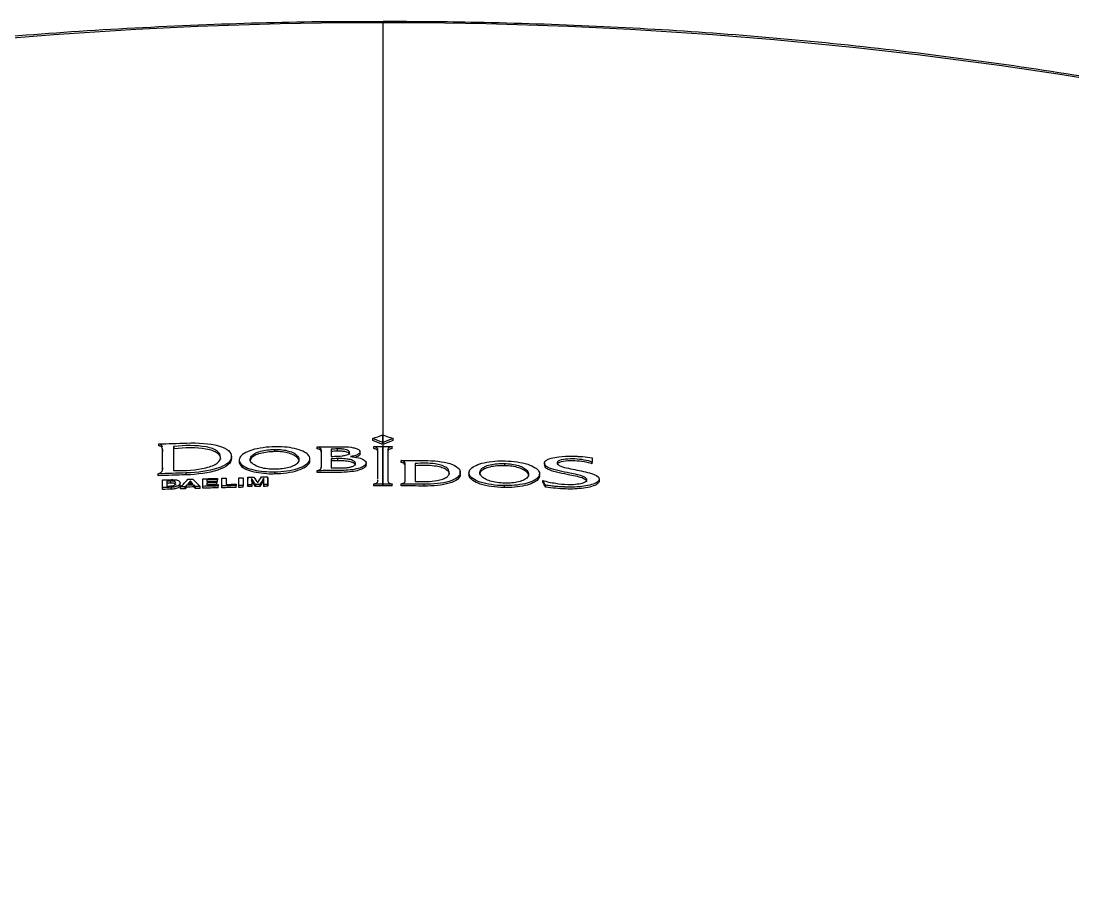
# Model space of a CAD drawing. Header units: millimetres. Extents: x 28 to 2363, y 8 to 1657.
# Drawn here: x 1182.5 to 1287.6, y 619.7 to 707.6 of the extents above; entities that cross this region are included whole.
import ezdxf

# ---------------------------------------------------------------- set-up
doc = ezdxf.new("R2010")
doc.units = ezdxf.units.MM
doc.layers.add('1LINE', color=7, linetype='CONTINUOUS')

msp = doc.modelspace()

# ---------------------------------------------------------------- linework, layer by layer
at = {"layer": '1LINE'}
for p, q in [((1218.64, 666.25), (1218.64, 666.07)), ((1196.26, 665.15), (1196.26, 665.34)), ((1197.79, 664.88), (1197.79, 665.07)), ((1212.07, 664.86), (1212.07, 665.04)), ((1212.07, 664.85), (1212.07, 665.03)), ((1217.63, 665.68), (1217.63, 665.87)), ((1217.73, 664.89), (1217.73, 665.08)), ((1217.73, 664.88), (1217.73, 665.06)), ((1218.64, 665.29), (1218.64, 665.48)), ((1218.64, 665.48), (1218.64, 665.29)), ((1218.64, 665.08), (1218.64, 664.89)), ((1219.56, 664.88), (1219.56, 665.06)), ((1219.66, 665.68), (1219.66, 665.87)), ((1196.65, 664.77), (1196.65, 664.58)), ((1207.84, 664.6), (1207.84, 664.79)), ((1212.5, 664.35), (1212.5, 664.54)), ((1214.12, 664.65), (1214.12, 664.84)), ((1218.15, 664.37), (1218.15, 664.56)), ((1204.3, 663.73), (1204.3, 663.54)), ((1211.36, 663.67), (1211.36, 663.86)), ((1212.5, 662.99), (1212.5, 663.18)), ((1214.15, 663.69), (1214.15, 663.87)), ((1220.46, 663.5), (1220.46, 663.69)), ((1220.46, 663.49), (1220.46, 663.68)), ((1230.78, 663.38), (1230.78, 663.2)), ((1239.56, 663.34), (1239.56, 663.52)), ((1196.19, 662.16), (1196.19, 662.35)), ((1198.99, 662.25), (1198.99, 662.44)), ((1200.66, 661.67), (1200.66, 661.86)), ((1202.55, 661.72), (1202.55, 661.91)), ((1204.26, 661.76), (1204.26, 661.94)), ((1205.15, 662.02), (1205.15, 661.83)), ((1206.74, 661.92), (1206.74, 661.74)), ((1207.13, 662.05), (1207.14, 661.87)), ((1207.81, 662.55), (1207.81, 662.37)), ((1212.07, 662.49), (1212.07, 662.68)), ((1212.07, 662.48), (1212.07, 662.66)), ((1227.23, 662.45), (1227.23, 662.27)), ((1234.29, 662.16), (1234.29, 662.35)), ((1196.65, 661.55), (1196.65, 661.74)), ((1196.65, 660.79), (1196.65, 660.98)), ((1197.46, 661.45), (1197.46, 661.64)), ((1197.54, 660.82), (1197.54, 661.01)), ((1198.45, 660.85), (1198.45, 661.04)), ((1198.9, 660.86), (1198.9, 661.05)), ((1199.03, 661.02), (1199.03, 661.21)), ((1199.42, 661.46), (1199.42, 661.65)), ((1199.79, 661.04), (1199.79, 661.23)), ((1199.92, 660.89), (1199.92, 661.08)), ((1200.39, 660.9), (1200.39, 661.09)), ((1200.66, 660.91), (1200.66, 661.1)), ((1202.05, 661.28), (1202.05, 661.47)), ((1202.14, 661.57), (1202.14, 661.76)), ((1202.19, 660.95), (1202.19, 661.14)), ((1202.55, 660.96), (1202.55, 661.15)), ((1204, 660.99), (1204, 661.18)), ((1204.26, 661), (1204.26, 661.19)), ((1204.68, 661.01), (1204.68, 661.19)), ((1205.16, 661.26), (1205.16, 661.07)), ((1205.55, 661.27), (1205.55, 661.08)), ((1205.93, 661.27), (1205.94, 661.09)), ((1206.35, 661.28), (1206.35, 661.09)), ((1206.75, 661.29), (1206.75, 661.1)), ((1207.13, 661.29), (1207.14, 661.11)), ((1217.73, 661.15), (1217.73, 661.34)), ((1217.73, 661.14), (1217.73, 661.33)), ((1218.64, 661.33), (1218.64, 661.14)), ((1218.64, 661.14), (1218.64, 661.33)), ((1219.56, 661.14), (1219.56, 661.33)), ((1220.46, 661.15), (1220.46, 661.34)), ((1220.46, 661.14), (1220.46, 661.33)), ((1222.77, 661.13), (1222.77, 661.32)), ((1230.75, 661.17), (1230.75, 660.98)), ((1234.62, 661.51), (1234.62, 661.69)), ((1234.91, 661.02), (1234.91, 661.21))]:
    msp.add_line(p, q, dxfattribs=at)
for points, knots in [([(1218.67, 707.5), (1216.79, 707.52), (1210.91, 707.52), (1200.79, 707.23), (1188.51, 706.62), (1176.39, 705.63), (1164.53, 704.33), (1152.72, 702.71), (1140.79, 700.75), (1128.89, 698.45), (1117.03, 695.82), (1105.24, 692.85), (1095.89, 690.27), (1090.49, 688.61), (1088.98, 688.13)], [0, 0, 0, 0, 0.042692, 0.134019, 0.230806, 0.322887, 0.411154, 0.502679, 0.594541, 0.686652, 0.778916, 0.871257, 0.963827, 1, 1, 1, 1]), ([(1218.67, 707.41), (1196.7, 707.4), (1174.78, 705.8), (1131.38, 699.29), (1110.03, 694.43), (1089.01, 688.03)], [0, 0, 0, 0, 0.5, 0.5, 1, 1, 1, 1]), ([(1218.67, 707.41), (1218.67, 707.49), (1218.67, 707.55), (1218.67, 707.58), (1218.67, 707.58), (1218.67, 707.58)], [0, 0, 0, 0, 0.742311, 0.742311, 1, 1, 1, 1]), ([(1218.67, 707.58), (1218.67, 707.58), (1218.67, 707.58), (1218.67, 707.55), (1218.67, 707.49), (1218.67, 707.41)], [0, 0, 0, 0, 0.257486, 0.257486, 1, 1, 1, 1]), ([(1218.67, 707.41), (1218.67, 707.48), (1218.67, 707.54), (1218.67, 707.58), (1218.67, 707.58), (1218.67, 707.58)], [0, 0, 0, 0, 0.688941, 0.688941, 1, 1, 1, 1]), ([(1348.36, 688.15), (1348.01, 688.26), (1343.71, 689.63), (1335.41, 691.95), (1323.5, 695.06), (1311.58, 697.78), (1299.64, 700.18), (1287.67, 702.24), (1275.65, 703.97), (1263.64, 705.37), (1251.74, 706.41), (1239.87, 707.1), (1228.89, 707.46), (1221.78, 707.53), (1218.67, 707.52)], [0, 0, 0, 0, 0.008432, 0.102778, 0.196377, 0.289068, 0.381405, 0.473821, 0.566046, 0.657979, 0.749527, 0.838072, 0.929007, 1, 1, 1, 1]), ([(1348.32, 688.02), (1327.3, 694.43), (1305.95, 699.29), (1262.55, 705.8), (1240.64, 707.4), (1218.67, 707.41)], [0, 0, 0, 0, 0.5, 0.5, 1, 1, 1, 1]), ([(1218.67, 666.07), (1218.67, 667.93), (1218.67, 669.82), (1218.67, 679.6), (1218.67, 688), (1218.67, 696.94)], [0, 0, 0, 0, 0.197176, 0.197176, 1, 1, 1, 1]), ([(1089.01, 688.02), (1088.02, 686.76), (1085.79, 683.9), (1081.05, 677.89), (1072.46, 666.98), (1061.23, 652.2), (1049.73, 636.14), (1040.45, 622.04), (1033.55, 610.18), (1028.51, 600.64), (1027.24, 595.01), (1029.18, 592.09), (1031.54, 590.47), (1035.03, 589.4), (1039.69, 588.87), (1045.28, 588.13), (1054.24, 587.07), (1068.04, 585.82), (1085.71, 585.22), (1099.86, 585.23), (1108.58, 585.38), (1117.62, 585.52), (1129.72, 585.6), (1145.69, 585.61), (1159.98, 585.57), (1171.88, 585.52), (1182.03, 585.47), (1193.39, 585.42), (1205.96, 585.38), (1214.43, 585.37), (1218.67, 585.37)], [0, 0, 0, 0, 0.012507, 0.028169, 0.059983, 0.123214, 0.185248, 0.247141, 0.309619, 0.372607, 0.435239, 0.466362, 0.497482, 0.528744, 0.560227, 0.591849, 0.622902, 0.686811, 0.748464, 0.7798, 0.795457, 0.811186, 0.842678, 0.873857, 0.905195, 0.921072, 0.936872, 0.957903, 0.978899, 1, 1, 1, 1]), ([(1348.32, 688.02), (1350.77, 684.87), (1353.22, 681.77), (1358.2, 675.46), (1360.65, 672.34), (1367.8, 663.14), (1372.3, 657.21), (1380.5, 646.06), (1384.25, 640.8), (1391.07, 630.9), (1394.1, 626.26), (1399.41, 617.72), (1401.69, 613.79), (1405.62, 606.7), (1407.28, 603.53), (1409.4, 598.15), (1409.84, 595.95), (1409.06, 593.42), (1408.55, 592.71), (1407.26, 591.46), (1406.46, 590.94), (1404.48, 590.06), (1403.31, 589.72), (1400.56, 589.19), (1398.99, 589.03), (1393.85, 588.37), (1389.77, 587.83), (1380.2, 586.8), (1374.71, 586.31), (1365.25, 585.76), (1361.88, 585.6), (1354.81, 585.37), (1351.09, 585.3), (1343.31, 585.23), (1339.23, 585.24), (1330.71, 585.33), (1326.3, 585.42), (1317.04, 585.53), (1312.15, 585.57), (1302.02, 585.61), (1296.75, 585.61), (1285.8, 585.59), (1280.12, 585.58), (1268.36, 585.53), (1262.28, 585.5), (1250.07, 585.45), (1243.89, 585.42), (1231.39, 585.39), (1225.11, 585.37), (1218.67, 585.37)], [0, 0, 0, 0, 0.03125, 0.03125, 0.0625, 0.0625, 0.125, 0.125, 0.1875, 0.1875, 0.25, 0.25, 0.3125, 0.3125, 0.375, 0.375, 0.4375, 0.4375, 0.46875, 0.46875, 0.5, 0.5, 0.53125, 0.53125, 0.5625, 0.5625, 0.625, 0.625, 0.6875, 0.6875, 0.71875, 0.71875, 0.75, 0.75, 0.78125, 0.78125, 0.8125, 0.8125, 0.84375, 0.84375, 0.875, 0.875, 0.90625, 0.90625, 0.9375, 0.9375, 0.96875, 0.96875, 1, 1, 1, 1]), ([(1218.64, 666.25), (1218.64, 666.14), (1218.64, 666.03), (1218.64, 665.77), (1218.64, 665.63), (1218.64, 665.48)], [0, 0, 0, 0, 0.433746, 0.433746, 1, 1, 1, 1]), ([(1196.64, 665), (1196.63, 665.08), (1196.6, 665.15), (1196.49, 665.25), (1196.44, 665.28), (1196.35, 665.32), (1196.31, 665.33), (1196.26, 665.34)], [0, 0, 0, 0, 0.591036, 0.591036, 0.836372, 0.836372, 1, 1, 1, 1]), ([(1196.64, 664.81), (1196.63, 664.89), (1196.6, 664.97), (1196.49, 665.06), (1196.44, 665.09), (1196.35, 665.13), (1196.31, 665.14), (1196.26, 665.15)], [0, 0, 0, 0, 0.591035, 0.591035, 0.836372, 0.836372, 1, 1, 1, 1]), ([(1197.79, 662.69), (1198.87, 662.65), (1200.03, 662.73), (1201.45, 663.07), (1201.86, 663.24), (1202.36, 663.61), (1202.45, 663.82), (1202.42, 664.24), (1202.33, 664.44), (1201.86, 664.81), (1201.47, 664.95), (1200.02, 665.22), (1198.86, 665.2), (1197.79, 665.07)], [0, 0, 0, 0, 0.25, 0.25, 0.375, 0.375, 0.5, 0.5, 0.625, 0.625, 0.75, 0.75, 1, 1, 1, 1]), ([(1197.79, 664.88), (1198.86, 665.01), (1200.02, 665.04), (1201.46, 664.77), (1201.85, 664.62), (1202.33, 664.26), (1202.42, 664.05), (1202.44, 663.83), (1202.44, 663.82), (1202.44, 663.81)], [0, 0, 0, 0, 0.492074, 0.492074, 0.738111, 0.738111, 0.984148, 0.984148, 1, 1, 1, 1]), ([(1199.05, 665.43), (1200.18, 665.46), (1201.33, 665.4), (1203.11, 664.9), (1203.54, 664.48), (1203.51, 663.63), (1203.03, 663.2), (1201.27, 662.62), (1200.13, 662.47), (1198.99, 662.44)], [0, 0, 0, 0, 0.25, 0.25, 0.5, 0.5, 0.75, 0.75, 1, 1, 1, 1]), ([(1207.91, 665.05), (1207.49, 665.05), (1207.07, 665.02), (1206.28, 664.91), (1205.9, 664.83), (1205.26, 664.63), (1204.99, 664.51), (1204.58, 664.25), (1204.43, 664.11), (1204.29, 663.83), (1204.28, 663.69), (1204.38, 663.43), (1204.49, 663.3), (1204.82, 663.06), (1205.05, 662.95), (1205.58, 662.78), (1205.89, 662.71), (1206.56, 662.6), (1206.93, 662.57), (1207.47, 662.55), (1207.64, 662.55), (1207.81, 662.55)], [0, 0, 0, 0, 0.115378, 0.115378, 0.231104, 0.231104, 0.341418, 0.341418, 0.44667, 0.44667, 0.546926, 0.546926, 0.646641, 0.646641, 0.748851, 0.748851, 0.84894, 0.84894, 0.952649, 0.952649, 1, 1, 1, 1]), ([(1207.81, 662.55), (1208.23, 662.56), (1208.66, 662.59), (1209.46, 662.71), (1209.84, 662.79), (1210.47, 662.99), (1210.73, 663.12), (1211.11, 663.37), (1211.24, 663.51), (1211.37, 663.78), (1211.37, 663.93), (1211.25, 664.2), (1211.13, 664.33), (1210.77, 664.56), (1210.54, 664.67), (1210, 664.85), (1209.68, 664.92), (1209, 665.02), (1208.63, 665.05), (1208.14, 665.06), (1208.03, 665.06), (1207.91, 665.05)], [0, 0, 0, 0, 0.11815, 0.11815, 0.236578, 0.236578, 0.348788, 0.348788, 0.453288, 0.453288, 0.557651, 0.557651, 0.659437, 0.659437, 0.760644, 0.760644, 0.863014, 0.863014, 0.967801, 0.967801, 1, 1, 1, 1]), ([(1212.5, 664.54), (1212.5, 664.61), (1212.51, 664.68), (1212.48, 664.8), (1212.46, 664.84), (1212.4, 664.91), (1212.37, 664.94), (1212.29, 664.98), (1212.25, 665), (1212.16, 665.02), (1212.12, 665.03), (1212.07, 665.03)], [0, 0, 0, 0, 0.385661, 0.385661, 0.629022, 0.629022, 0.778278, 0.778278, 0.902066, 0.902066, 1, 1, 1, 1]), ([(1214.35, 665.06), (1214.74, 665.07), (1215.13, 665.05), (1215.63, 664.98), (1215.77, 664.95), (1216.02, 664.88), (1216.13, 664.83), (1216.27, 664.74), (1216.32, 664.68), (1216.37, 664.58), (1216.37, 664.53), (1216.34, 664.44), (1216.31, 664.39), (1216.19, 664.3), (1216.12, 664.26), (1215.9, 664.17), (1215.74, 664.13), (1215.52, 664.09), (1215.46, 664.08), (1215.4, 664.07)], [0, 0, 0, 0, 0.263246, 0.263246, 0.368098, 0.368098, 0.474479, 0.474479, 0.568753, 0.568753, 0.657335, 0.657335, 0.744717, 0.744717, 0.832187, 0.832187, 0.956756, 0.956756, 1, 1, 1, 1]), ([(1218.15, 664.56), (1218.15, 664.63), (1218.16, 664.71), (1218.14, 664.82), (1218.12, 664.87), (1218.06, 664.94), (1218.03, 664.97), (1217.95, 665.01), (1217.91, 665.03), (1217.82, 665.05), (1217.77, 665.06), (1217.73, 665.06)], [0, 0, 0, 0, 0.382611, 0.382611, 0.631247, 0.631247, 0.778446, 0.778446, 0.901443, 0.901443, 1, 1, 1, 1]), ([(1219.56, 665.06), (1219.5, 665.06), (1219.45, 665.05), (1219.35, 665.02), (1219.32, 665), (1219.24, 664.95), (1219.2, 664.92), (1219.15, 664.83), (1219.14, 664.78), (1219.13, 664.67), (1219.13, 664.62), (1219.13, 664.56)], [0, 0, 0, 0, 0.122389, 0.122389, 0.244539, 0.244539, 0.429473, 0.429473, 0.712111, 0.712111, 1, 1, 1, 1]), ([(1207.86, 662.81), (1207.61, 662.81), (1207.35, 662.82), (1206.87, 662.87), (1206.64, 662.92), (1206.24, 663.03), (1206.07, 663.1), (1205.76, 663.26), (1205.63, 663.35), (1205.44, 663.57), (1205.39, 663.69), (1205.4, 663.94), (1205.47, 664.07), (1205.69, 664.29), (1205.82, 664.38), (1206.16, 664.53), (1206.37, 664.6), (1206.81, 664.7), (1207.05, 664.74), (1207.47, 664.78), (1207.66, 664.79), (1207.84, 664.79)], [0, 0, 0, 0, 0.095315, 0.095315, 0.190864, 0.190864, 0.285274, 0.285274, 0.393687, 0.393687, 0.515199, 0.515199, 0.643675, 0.643675, 0.740954, 0.740954, 0.838742, 0.838742, 0.931366, 0.931366, 1, 1, 1, 1]), ([(1205.4, 663.61), (1205.4, 663.61), (1205.4, 663.62), (1205.4, 663.75), (1205.47, 663.89), (1205.69, 664.1), (1205.82, 664.19), (1206.16, 664.35), (1206.37, 664.41), (1206.81, 664.51), (1207.05, 664.55), (1207.47, 664.59), (1207.66, 664.6), (1207.84, 664.6)], [0, 0, 0, 0, 0.010187, 0.010187, 0.272494, 0.272494, 0.471108, 0.471108, 0.670762, 0.670762, 0.859871, 0.859871, 1, 1, 1, 1]), ([(1207.84, 664.79), (1208.1, 664.79), (1208.35, 664.78), (1208.83, 664.73), (1209.06, 664.68), (1209.44, 664.57), (1209.61, 664.51), (1209.9, 664.35), (1210.02, 664.25), (1210.2, 664.04), (1210.26, 663.92), (1210.26, 663.66), (1210.21, 663.52), (1209.99, 663.3), (1209.86, 663.22), (1209.53, 663.06), (1209.33, 663), (1208.89, 662.9), (1208.66, 662.86), (1208.24, 662.82), (1208.05, 662.82), (1207.86, 662.81)], [0, 0, 0, 0, 0.095016, 0.095016, 0.190531, 0.190531, 0.281745, 0.281745, 0.385332, 0.385332, 0.506884, 0.506884, 0.644648, 0.644648, 0.741284, 0.741284, 0.838443, 0.838443, 0.930309, 0.930309, 1, 1, 1, 1]), ([(1207.84, 664.6), (1208.1, 664.61), (1208.35, 664.6), (1208.83, 664.54), (1209.06, 664.5), (1209.44, 664.38), (1209.61, 664.32), (1209.9, 664.16), (1210.02, 664.07), (1210.2, 663.85), (1210.26, 663.73), (1210.26, 663.61), (1210.26, 663.6), (1210.26, 663.6)], [0, 0, 0, 0, 0.185568, 0.185568, 0.372112, 0.372112, 0.550255, 0.550255, 0.752564, 0.752564, 0.989958, 0.989958, 1, 1, 1, 1]), ([(1212.5, 664.35), (1212.5, 664.42), (1212.51, 664.49), (1212.48, 664.61), (1212.46, 664.66), (1212.4, 664.73), (1212.37, 664.75), (1212.29, 664.79), (1212.25, 664.81), (1212.16, 664.83), (1212.12, 664.84), (1212.07, 664.85)], [0, 0, 0, 0, 0.385661, 0.385661, 0.629022, 0.629022, 0.778278, 0.778278, 0.902066, 0.902066, 1, 1, 1, 1]), ([(1215.4, 664.07), (1215.96, 664.03), (1216.51, 663.91), (1217.05, 663.54), (1217.02, 663.3), (1216.45, 662.93), (1215.94, 662.8), (1214.85, 662.68), (1214.27, 662.68), (1213.7, 662.68)], [0, 0, 0, 0, 0.25, 0.25, 0.5, 0.5, 0.75, 0.75, 1, 1, 1, 1]), ([(1213.8, 664.1), (1214.06, 664.1), (1214.32, 664.11), (1214.69, 664.16), (1214.8, 664.18), (1215, 664.23), (1215.1, 664.26), (1215.22, 664.32), (1215.26, 664.36), (1215.31, 664.42), (1215.32, 664.45), (1215.31, 664.53), (1215.3, 664.56), (1215.23, 664.64), (1215.18, 664.67), (1215.04, 664.73), (1214.97, 664.76), (1214.79, 664.8), (1214.69, 664.81), (1214.47, 664.84), (1214.34, 664.84), (1214.18, 664.84), (1214.15, 664.84), (1214.12, 664.84)], [0, 0, 0, 0, 0.210245, 0.210245, 0.306141, 0.306141, 0.403763, 0.403763, 0.474521, 0.474521, 0.544882, 0.544882, 0.625984, 0.625984, 0.711549, 0.711549, 0.789183, 0.789183, 0.874725, 0.874725, 0.975442, 0.975442, 1, 1, 1, 1]), ([(1214.12, 664.65), (1214.25, 664.65), (1214.39, 664.65), (1214.65, 664.63), (1214.79, 664.61), (1214.99, 664.56), (1215.07, 664.53), (1215.2, 664.47), (1215.25, 664.44), (1215.3, 664.36), (1215.32, 664.33), (1215.32, 664.29)], [0, 0, 0, 0, 0.228053, 0.228053, 0.475806, 0.475806, 0.657325, 0.657325, 0.839822, 0.839822, 1, 1, 1, 1]), ([(1216.37, 664.36), (1216.37, 664.34), (1216.36, 664.32), (1216.34, 664.25), (1216.31, 664.2), (1216.19, 664.11), (1216.12, 664.07), (1215.99, 664.02), (1215.95, 664.01), (1215.91, 664)], [0, 0, 0, 0, 0.152319, 0.152319, 0.505308, 0.505308, 0.858653, 0.858653, 1, 1, 1, 1]), ([(1218.15, 664.37), (1218.15, 664.45), (1218.16, 664.52), (1218.14, 664.64), (1218.12, 664.68), (1218.06, 664.75), (1218.03, 664.78), (1217.95, 664.82), (1217.91, 664.84), (1217.82, 664.86), (1217.77, 664.87), (1217.73, 664.88)], [0, 0, 0, 0, 0.382612, 0.382612, 0.631247, 0.631247, 0.778446, 0.778446, 0.901443, 0.901443, 1, 1, 1, 1]), ([(1219.56, 664.88), (1219.5, 664.87), (1219.45, 664.86), (1219.35, 664.83), (1219.32, 664.81), (1219.24, 664.76), (1219.2, 664.73), (1219.15, 664.64), (1219.14, 664.59), (1219.13, 664.52), (1219.13, 664.5), (1219.13, 664.48)], [0, 0, 0, 0, 0.150424, 0.150424, 0.300553, 0.300553, 0.527849, 0.527849, 0.875227, 0.875227, 1, 1, 1, 1]), ([(1234.62, 661.69), (1235, 661.57), (1235.45, 661.48), (1236.29, 661.35), (1236.7, 661.31), (1237.36, 661.29), (1237.63, 661.29), (1238.12, 661.34), (1238.36, 661.38), (1238.67, 661.46), (1238.77, 661.5), (1238.92, 661.58), (1238.97, 661.63), (1239.02, 661.72), (1239.02, 661.77), (1238.99, 661.86), (1238.95, 661.91), (1238.83, 662), (1238.75, 662.04), (1238.5, 662.15), (1238.29, 662.21), (1237.83, 662.32), (1237.57, 662.37), (1236.96, 662.49), (1236.59, 662.56), (1235.89, 662.72), (1235.54, 662.81), (1235.13, 662.99), (1235.01, 663.06), (1234.85, 663.2), (1234.81, 663.28), (1234.78, 663.44), (1234.8, 663.52), (1234.9, 663.66), (1234.98, 663.72), (1235.19, 663.83), (1235.32, 663.88), (1235.68, 663.98), (1235.94, 664.02), (1236.64, 664.1), (1237.11, 664.12), (1237.64, 664.11), (1237.7, 664.11), (1237.79, 664.11), (1237.82, 664.11), (1237.92, 664.11), (1237.98, 664.1), (1238.1, 664.1), (1238.16, 664.09), (1238.35, 664.08), (1238.47, 664.08), (1238.92, 664.04), (1239.24, 664.01), (1239.56, 663.96)], [0, 0, 0, 0, 0.084804, 0.084804, 0.1548, 0.1548, 0.199847, 0.199847, 0.245117, 0.245117, 0.269096, 0.269096, 0.293383, 0.293383, 0.314355, 0.314355, 0.336875, 0.336875, 0.358702, 0.358702, 0.400893, 0.400893, 0.449686, 0.449686, 0.517541, 0.517541, 0.586696, 0.586696, 0.62249, 0.62249, 0.658362, 0.658362, 0.694094, 0.694094, 0.725827, 0.725827, 0.757423, 0.757423, 0.805809, 0.805809, 0.885961, 0.885961, 0.896464, 0.896464, 0.901715, 0.901715, 0.912218, 0.912218, 0.922721, 0.922721, 0.94374, 0.94374, 1, 1, 1, 1]), ([(1196.19, 662.35), (1196.29, 662.38), (1196.38, 662.42), (1196.52, 662.51), (1196.57, 662.56), (1196.67, 662.73), (1196.65, 662.85), (1196.65, 662.97)], [0, 0, 0, 0, 0.22754, 0.22754, 0.455274, 0.455274, 1, 1, 1, 1]), ([(1203.53, 663.89), (1203.53, 663.88), (1203.53, 663.87), (1203.51, 663.44), (1203.03, 663.01), (1201.27, 662.43), (1200.13, 662.28), (1198.99, 662.25)], [0, 0, 0, 0, 0.010016, 0.010016, 0.505008, 0.505008, 1, 1, 1, 1]), ([(1204.3, 663.55), (1204.3, 663.49), (1204.31, 663.43), (1204.38, 663.24), (1204.49, 663.11), (1204.82, 662.87), (1205.05, 662.76), (1205.58, 662.59), (1205.89, 662.52), (1206.56, 662.42), (1206.93, 662.38), (1207.47, 662.36), (1207.64, 662.36), (1207.81, 662.37)], [0, 0, 0, 0, 0.087164, 0.087164, 0.288065, 0.288065, 0.493995, 0.493995, 0.69565, 0.69565, 0.904598, 0.904598, 1, 1, 1, 1]), ([(1207.81, 662.37), (1208.23, 662.37), (1208.66, 662.41), (1209.46, 662.52), (1209.84, 662.6), (1210.47, 662.81), (1210.73, 662.93), (1211.11, 663.18), (1211.24, 663.32), (1211.34, 663.53), (1211.36, 663.6), (1211.36, 663.67)], [0, 0, 0, 0, 0.233231, 0.233231, 0.467011, 0.467011, 0.688516, 0.688516, 0.8948, 0.8948, 1, 1, 1, 1]), ([(1212.07, 662.68), (1212.13, 662.68), (1212.18, 662.7), (1212.28, 662.73), (1212.32, 662.74), (1212.39, 662.79), (1212.43, 662.83), (1212.48, 662.91), (1212.49, 662.96), (1212.5, 663.07), (1212.5, 663.12), (1212.5, 663.18)], [0, 0, 0, 0, 0.122851, 0.122851, 0.24553, 0.24553, 0.429168, 0.429168, 0.711979, 0.711979, 1, 1, 1, 1]), ([(1216.97, 663.24), (1216.97, 663.18), (1216.94, 663.11), (1216.83, 662.99), (1216.74, 662.92), (1216.51, 662.81), (1216.37, 662.75), (1216.02, 662.65), (1215.8, 662.6), (1215.24, 662.53), (1214.88, 662.51), (1214.25, 662.49), (1213.98, 662.49), (1213.7, 662.49)], [0, 0, 0, 0, 0.118298, 0.118298, 0.247354, 0.247354, 0.390167, 0.390167, 0.557089, 0.557089, 0.809038, 0.809038, 1, 1, 1, 1]), ([(1214.32, 662.94), (1214.5, 662.94), (1214.68, 662.94), (1215.02, 662.96), (1215.17, 662.98), (1215.42, 663.03), (1215.53, 663.06), (1215.7, 663.14), (1215.77, 663.18), (1215.86, 663.26), (1215.89, 663.31), (1215.91, 663.4), (1215.9, 663.46), (1215.85, 663.55), (1215.8, 663.59), (1215.67, 663.67), (1215.59, 663.71), (1215.37, 663.78), (1215.22, 663.81), (1214.85, 663.86), (1214.62, 663.87), (1214.31, 663.88), (1214.23, 663.88), (1214.15, 663.87)], [0, 0, 0, 0, 0.116275, 0.116275, 0.216886, 0.216886, 0.297802, 0.297802, 0.379216, 0.379216, 0.454192, 0.454192, 0.541373, 0.541373, 0.620044, 0.620044, 0.698592, 0.698592, 0.803023, 0.803023, 0.949048, 0.949048, 1, 1, 1, 1]), ([(1214.15, 663.69), (1214.41, 663.69), (1214.68, 663.68), (1215.09, 663.64), (1215.25, 663.61), (1215.5, 663.55), (1215.6, 663.52), (1215.76, 663.44), (1215.82, 663.39), (1215.89, 663.3), (1215.9, 663.26), (1215.9, 663.22)], [0, 0, 0, 0, 0.321812, 0.321812, 0.530596, 0.530596, 0.696479, 0.696479, 0.863659, 0.863659, 1, 1, 1, 1]), ([(1220.88, 663.19), (1220.88, 663.25), (1220.89, 663.32), (1220.87, 663.44), (1220.85, 663.51), (1220.75, 663.59), (1220.72, 663.61), (1220.64, 663.64), (1220.59, 663.65), (1220.51, 663.67), (1220.48, 663.67), (1220.46, 663.68)], [0, 0, 0, 0, 0.347472, 0.347472, 0.702826, 0.702826, 0.822347, 0.822347, 0.943259, 0.943259, 1, 1, 1, 1]), ([(1220.88, 663), (1220.88, 663.07), (1220.89, 663.13), (1220.87, 663.26), (1220.85, 663.32), (1220.75, 663.4), (1220.72, 663.42), (1220.64, 663.45), (1220.59, 663.47), (1220.51, 663.48), (1220.48, 663.48), (1220.46, 663.49)], [0, 0, 0, 0, 0.347472, 0.347472, 0.702826, 0.702826, 0.822347, 0.822347, 0.943259, 0.943259, 1, 1, 1, 1]), ([(1220.88, 661.9), (1220.88, 662.08), (1220.88, 662.26), (1220.88, 662.69), (1220.88, 662.94), (1220.88, 663.19)], [0, 0, 0, 0, 0.417284, 0.417284, 1, 1, 1, 1]), ([(1221.86, 661.6), (1222.26, 661.57), (1222.67, 661.57), (1223.39, 661.6), (1223.72, 661.63), (1224.25, 661.72), (1224.46, 661.77), (1224.82, 661.9), (1224.96, 661.98), (1225.16, 662.14), (1225.22, 662.23), (1225.3, 662.45), (1225.28, 662.6), (1225.15, 662.83), (1225.06, 662.92), (1224.81, 663.09), (1224.64, 663.16), (1224.26, 663.27), (1224.07, 663.31), (1223.55, 663.39), (1223.21, 663.41), (1222.54, 663.42), (1222.19, 663.41), (1221.86, 663.38)], [0, 0, 0, 0, 0.123966, 0.123966, 0.225839, 0.225839, 0.303185, 0.303185, 0.381069, 0.381069, 0.452254, 0.452254, 0.570793, 0.570793, 0.647806, 0.647806, 0.725862, 0.725862, 0.792437, 0.792437, 0.894978, 0.894978, 1, 1, 1, 1]), ([(1221.86, 663.19), (1222.27, 663.23), (1222.7, 663.24), (1223.41, 663.21), (1223.7, 663.18), (1224.18, 663.1), (1224.38, 663.06), (1224.72, 662.94), (1224.87, 662.87), (1225.1, 662.7), (1225.18, 662.6), (1225.26, 662.42), (1225.28, 662.35), (1225.28, 662.27)], [0, 0, 0, 0, 0.25529, 0.25529, 0.433883, 0.433883, 0.571368, 0.571368, 0.709461, 0.709461, 0.875256, 0.875256, 1, 1, 1, 1]), ([(1222.81, 663.68), (1223.72, 663.67), (1224.63, 663.59), (1226.04, 663.15), (1226.39, 662.8), (1226.36, 662.14), (1225.98, 661.81), (1224.58, 661.39), (1223.67, 661.31), (1222.77, 661.32)], [0, 0, 0, 0, 0.25, 0.25, 0.5, 0.5, 0.75, 0.75, 1, 1, 1, 1]), ([(1230.75, 661.17), (1230.32, 661.18), (1229.89, 661.21), (1229.09, 661.33), (1228.7, 661.41), (1228.07, 661.62), (1227.82, 661.74), (1227.46, 661.99), (1227.34, 662.12), (1227.22, 662.38), (1227.22, 662.53), (1227.35, 662.79), (1227.47, 662.92), (1227.83, 663.15), (1228.06, 663.25), (1228.6, 663.43), (1228.93, 663.5), (1229.63, 663.61), (1230.02, 663.64), (1230.55, 663.65), (1230.7, 663.65), (1230.85, 663.64)], [0, 0, 0, 0, 0.118383, 0.118383, 0.237277, 0.237277, 0.346127, 0.346127, 0.445729, 0.445729, 0.547998, 0.547998, 0.648364, 0.648364, 0.747525, 0.747525, 0.852141, 0.852141, 0.960021, 0.960021, 1, 1, 1, 1]), ([(1230.8, 661.42), (1230.54, 661.43), (1230.29, 661.45), (1229.8, 661.52), (1229.57, 661.57), (1229.18, 661.69), (1229, 661.76), (1228.69, 661.93), (1228.56, 662.03), (1228.38, 662.26), (1228.33, 662.38), (1228.34, 662.63), (1228.4, 662.75), (1228.62, 662.96), (1228.76, 663.04), (1229.1, 663.19), (1229.3, 663.25), (1229.75, 663.33), (1229.99, 663.36), (1230.41, 663.38), (1230.59, 663.39), (1230.78, 663.38)], [0, 0, 0, 0, 0.095379, 0.095379, 0.190988, 0.190988, 0.285528, 0.285528, 0.394154, 0.394154, 0.515902, 0.515902, 0.644496, 0.644496, 0.741525, 0.741525, 0.839054, 0.839054, 0.931534, 0.931534, 1, 1, 1, 1]), ([(1228.33, 662.29), (1228.33, 662.3), (1228.33, 662.31), (1228.34, 662.44), (1228.4, 662.57), (1228.62, 662.77), (1228.76, 662.86), (1229.1, 663), (1229.3, 663.06), (1229.75, 663.14), (1229.99, 663.17), (1230.41, 663.2), (1230.59, 663.2), (1230.78, 663.2)], [0, 0, 0, 0, 0.011159, 0.011159, 0.273831, 0.273831, 0.472027, 0.472027, 0.671243, 0.671243, 0.860148, 0.860148, 1, 1, 1, 1]), ([(1230.85, 663.64), (1231.25, 663.64), (1231.66, 663.6), (1232.43, 663.49), (1232.8, 663.41), (1233.4, 663.21), (1233.65, 663.09), (1234.03, 662.84), (1234.17, 662.71), (1234.3, 662.44), (1234.31, 662.3), (1234.21, 662.04), (1234.09, 661.91), (1233.76, 661.68), (1233.53, 661.57), (1232.99, 661.39), (1232.67, 661.32), (1231.98, 661.22), (1231.61, 661.18), (1231.07, 661.17), (1230.91, 661.17), (1230.75, 661.17)], [0, 0, 0, 0, 0.113584, 0.113584, 0.227748, 0.227748, 0.334065, 0.334065, 0.436575, 0.436575, 0.538426, 0.538426, 0.639662, 0.639662, 0.743482, 0.743482, 0.848255, 0.848255, 0.955944, 0.955944, 1, 1, 1, 1]), ([(1230.78, 663.38), (1231.03, 663.38), (1231.29, 663.36), (1231.77, 663.29), (1231.99, 663.24), (1232.38, 663.11), (1232.55, 663.04), (1232.84, 662.88), (1232.96, 662.78), (1233.14, 662.56), (1233.19, 662.44), (1233.2, 662.18), (1233.14, 662.05), (1232.92, 661.84), (1232.79, 661.76), (1232.46, 661.62), (1232.26, 661.56), (1231.83, 661.48), (1231.59, 661.45), (1231.17, 661.42), (1230.98, 661.42), (1230.8, 661.42)], [0, 0, 0, 0, 0.095173, 0.095173, 0.190841, 0.190841, 0.282273, 0.282273, 0.38609, 0.38609, 0.507841, 0.507841, 0.645582, 0.645582, 0.741948, 0.741948, 0.838822, 0.838822, 0.930568, 0.930568, 1, 1, 1, 1]), ([(1230.78, 663.2), (1231.03, 663.19), (1231.29, 663.17), (1231.77, 663.1), (1231.99, 663.05), (1232.38, 662.93), (1232.55, 662.85), (1232.84, 662.69), (1232.96, 662.59), (1233.14, 662.37), (1233.19, 662.25), (1233.2, 662.13), (1233.2, 662.12), (1233.2, 662.12)], [0, 0, 0, 0, 0.185811, 0.185811, 0.372588, 0.372588, 0.551094, 0.551094, 0.753782, 0.753782, 0.991482, 0.991482, 1, 1, 1, 1]), ([(1239.02, 661.56), (1239.02, 661.58), (1239.02, 661.6), (1238.99, 661.67), (1238.95, 661.72), (1238.83, 661.81), (1238.75, 661.85), (1238.5, 661.96), (1238.29, 662.02), (1237.83, 662.13), (1237.57, 662.18), (1236.96, 662.3), (1236.59, 662.37), (1235.89, 662.53), (1235.54, 662.62), (1235.13, 662.8), (1235.01, 662.87), (1234.85, 663.02), (1234.81, 663.1), (1234.79, 663.18), (1234.79, 663.19), (1234.79, 663.2)], [0, 0, 0, 0, 0.029987, 0.029987, 0.092677, 0.092677, 0.153442, 0.153442, 0.270895, 0.270895, 0.406728, 0.406728, 0.595625, 0.595625, 0.788145, 0.788145, 0.887789, 0.887789, 0.987651, 0.987651, 1, 1, 1, 1]), ([(1239.56, 663.52), (1239.07, 663.7), (1238.46, 663.8), (1237.51, 663.85), (1237.19, 663.84), (1236.59, 663.78), (1236.3, 663.72), (1236.01, 663.52), (1236.01, 663.38), (1236.27, 663.16), (1236.52, 663.07), (1237.31, 662.86), (1237.9, 662.76), (1239.03, 662.52), (1239.61, 662.39), (1240.34, 661.99), (1240.33, 661.73), (1239.78, 661.33), (1239.28, 661.19), (1238.14, 661.03), (1237.51, 661.01), (1236.89, 661.03)], [0, 0, 0, 0, 0.125, 0.125, 0.1875, 0.1875, 0.25, 0.25, 0.3125, 0.3125, 0.375, 0.375, 0.5, 0.5, 0.625, 0.625, 0.75, 0.75, 0.875, 0.875, 1, 1, 1, 1]), ([(1239.56, 663.34), (1239.07, 663.51), (1238.46, 663.61), (1237.5, 663.66), (1237.18, 663.65), (1236.59, 663.59), (1236.3, 663.53), (1236.13, 663.42), (1236.12, 663.4), (1236.1, 663.39)], [0, 0, 0, 0, 0.484947, 0.484947, 0.727421, 0.727421, 0.969894, 0.969894, 1, 1, 1, 1]), ([(1220.46, 661.34), (1220.54, 661.36), (1220.62, 661.39), (1220.75, 661.45), (1220.79, 661.48), (1220.88, 661.59), (1220.88, 661.66), (1220.88, 661.79), (1220.88, 661.84), (1220.88, 661.9)], [0, 0, 0, 0, 0.187153, 0.187153, 0.37611, 0.37611, 0.72267, 0.72267, 1, 1, 1, 1]), ([(1226.38, 662.3), (1226.38, 662.29), (1226.38, 662.29), (1226.36, 661.95), (1225.98, 661.62), (1224.58, 661.21), (1223.67, 661.13), (1222.77, 661.13)], [0, 0, 0, 0, 0.009924, 0.009924, 0.504962, 0.504962, 1, 1, 1, 1]), ([(1230.75, 660.98), (1230.32, 660.99), (1229.89, 661.02), (1229.09, 661.14), (1228.7, 661.22), (1228.07, 661.43), (1227.82, 661.55), (1227.46, 661.8), (1227.34, 661.93), (1227.25, 662.13), (1227.24, 662.2), (1227.24, 662.26)], [0, 0, 0, 0, 0.238668, 0.238668, 0.478366, 0.478366, 0.697815, 0.697815, 0.898618, 0.898618, 1, 1, 1, 1]), ([(1234.29, 662.16), (1234.29, 662.1), (1234.28, 662.04), (1234.21, 661.85), (1234.09, 661.72), (1233.76, 661.49), (1233.53, 661.38), (1232.99, 661.2), (1232.67, 661.13), (1231.98, 661.03), (1231.61, 660.99), (1231.07, 660.98), (1230.91, 660.98), (1230.75, 660.98)], [0, 0, 0, 0, 0.089236, 0.089236, 0.288991, 0.288991, 0.493846, 0.493846, 0.700581, 0.700581, 0.913071, 0.913071, 1, 1, 1, 1]), ([(1197.46, 661.14), (1197.52, 661.14), (1197.58, 661.14), (1197.67, 661.16), (1197.71, 661.17), (1197.78, 661.19), (1197.81, 661.2), (1197.87, 661.24), (1197.89, 661.26), (1197.94, 661.33), (1197.96, 661.38), (1197.95, 661.46), (1197.94, 661.5), (1197.9, 661.55), (1197.88, 661.57), (1197.85, 661.59), (1197.83, 661.6), (1197.78, 661.62), (1197.75, 661.62), (1197.67, 661.63), (1197.62, 661.64), (1197.53, 661.64), (1197.5, 661.64), (1197.46, 661.64)], [0, 0, 0, 0, 0.086193, 0.086193, 0.15627, 0.15627, 0.22658, 0.22658, 0.328334, 0.328334, 0.523884, 0.523884, 0.689986, 0.689986, 0.759387, 0.759387, 0.812188, 0.812188, 0.864874, 0.864874, 0.948066, 0.948066, 1, 1, 1, 1]), ([(1197.46, 661.45), (1197.53, 661.45), (1197.6, 661.45), (1197.7, 661.44), (1197.73, 661.44), (1197.8, 661.42), (1197.83, 661.41), (1197.88, 661.39), (1197.9, 661.37), (1197.94, 661.31), (1197.95, 661.27), (1197.96, 661.23), (1197.96, 661.23), (1197.96, 661.23)], [0, 0, 0, 0, 0.219325, 0.219325, 0.341796, 0.341796, 0.466201, 0.466201, 0.637505, 0.637505, 0.994002, 0.994002, 1, 1, 1, 1]), ([(1197.54, 661.77), (1197.67, 661.77), (1197.81, 661.77), (1197.99, 661.75), (1198.05, 661.73), (1198.17, 661.7), (1198.22, 661.67), (1198.31, 661.61), (1198.34, 661.58), (1198.39, 661.49), (1198.4, 661.42), (1198.36, 661.3), (1198.32, 661.24), (1198.21, 661.16), (1198.17, 661.13), (1198.05, 661.08), (1197.98, 661.06), (1197.83, 661.03), (1197.76, 661.02), (1197.64, 661.01), (1197.59, 661.01), (1197.54, 661.01)], [0, 0, 0, 0, 0.13223, 0.13223, 0.203565, 0.203565, 0.291523, 0.291523, 0.383168, 0.383168, 0.559211, 0.559211, 0.707968, 0.707968, 0.791909, 0.791909, 0.877125, 0.877125, 0.951156, 0.951156, 1, 1, 1, 1]), ([(1198.38, 661.28), (1198.39, 661.24), (1198.39, 661.2), (1198.36, 661.11), (1198.32, 661.05), (1198.21, 660.97), (1198.17, 660.95), (1198.05, 660.9), (1197.98, 660.88), (1197.83, 660.85), (1197.76, 660.84), (1197.64, 660.83), (1197.59, 660.82), (1197.54, 660.82)], [0, 0, 0, 0, 0.194084, 0.194084, 0.466064, 0.466064, 0.619537, 0.619537, 0.775342, 0.775342, 0.910696, 0.910696, 1, 1, 1, 1]), ([(1217.73, 661.34), (1217.78, 661.35), (1217.84, 661.36), (1217.93, 661.39), (1217.97, 661.41), (1218.04, 661.45), (1218.08, 661.48), (1218.13, 661.56), (1218.15, 661.62), (1218.15, 661.69), (1218.15, 661.71), (1218.15, 661.73)], [0, 0, 0, 0, 0.146954, 0.146954, 0.293714, 0.293714, 0.511987, 0.511987, 0.867663, 0.867663, 1, 1, 1, 1]), ([(1219.13, 661.83), (1219.13, 661.76), (1219.13, 661.69), (1219.15, 661.57), (1219.17, 661.53), (1219.23, 661.46), (1219.27, 661.44), (1219.34, 661.4), (1219.39, 661.38), (1219.47, 661.36), (1219.51, 661.35), (1219.56, 661.34)], [0, 0, 0, 0, 0.39021, 0.39021, 0.634028, 0.634028, 0.784268, 0.784268, 0.907828, 0.907828, 1, 1, 1, 1]), ([(1236.89, 661.03), (1236.85, 661.03), (1236.81, 661.04), (1236.69, 661.04), (1236.59, 661.04), (1236.32, 661.06), (1236.14, 661.07), (1235.79, 661.1), (1235.61, 661.12), (1235.26, 661.16), (1235.08, 661.19), (1234.91, 661.21)], [0, 0, 0, 0, 0.055686, 0.055686, 0.190403, 0.190403, 0.460195, 0.460195, 0.730058, 0.730058, 1, 1, 1, 1]), ([(1240.26, 661.64), (1240.25, 661.54), (1240.18, 661.43), (1239.77, 661.14), (1239.27, 661), (1238.13, 660.84), (1237.5, 660.82), (1236.88, 660.84)], [0, 0, 0, 0, 0.18684, 0.18684, 0.59342, 0.59342, 1, 1, 1, 1])]:
    msp.add_open_spline(points, degree=3, knots=knots, dxfattribs=at)
for points, degree in [([(1218.67, 696.94), (1218.67, 700.35), (1218.67, 703.84), (1218.67, 707.41)], 3), ([(1218.67, 696.94), (1218.67, 700.35), (1218.67, 703.84), (1218.67, 707.41)], 3), ([(1218.67, 696.94), (1218.67, 700.35), (1218.67, 703.84), (1218.67, 707.41)], 3), ([(1217.63, 665.87), (1217.97, 666), (1218.31, 666.12), (1218.64, 666.25)], 3), ([(1218.64, 666.25), (1218.98, 666.12), (1219.32, 666), (1219.66, 665.87)], 3), ([(1218.64, 665.48), (1218.64, 665.74), (1218.64, 666), (1218.64, 666.25)], 3), ([(1196.26, 665.34), (1197.19, 665.37), (1198.12, 665.4), (1199.05, 665.43)], 3), ([(1197.73, 665.07), (1197.73, 664.27), (1197.73, 663.48), (1197.73, 662.7)], 3), ([(1197.79, 665.07), (1197.77, 665.07), (1197.75, 665.07), (1197.73, 665.07)], 3), ([(1212.07, 665.04), (1212.83, 665.05), (1213.59, 665.06), (1214.35, 665.06)], 3), ([(1212.07, 665.03), (1212.07, 665.04), (1212.07, 665.04), (1212.07, 665.04)], 3), ([(1218.64, 665.48), (1218.31, 665.61), (1217.97, 665.74), (1217.63, 665.87)], 3), ([(1218.64, 665.29), (1218.31, 665.42), (1217.97, 665.55), (1217.63, 665.68)], 3), ([(1217.73, 665.08), (1218.03, 665.08), (1218.34, 665.08), (1218.64, 665.08)], 3), ([(1217.73, 665.06), (1217.73, 665.07), (1217.73, 665.07), (1217.73, 665.08)], 3), ([(1219.66, 665.87), (1219.32, 665.74), (1218.98, 665.61), (1218.64, 665.48)], 3), ([(1219.66, 665.68), (1219.32, 665.55), (1218.98, 665.42), (1218.64, 665.29)], 3), ([(1218.64, 665.08), (1218.64, 663.81), (1218.64, 662.56), (1218.64, 661.33)], 3), ([(1218.64, 665.08), (1218.95, 665.08), (1219.25, 665.08), (1219.56, 665.08)], 3), ([(1218.64, 661.33), (1218.64, 662.56), (1218.64, 663.81), (1218.64, 665.08)], 3), ([(1218.67, 664.91), (1218.67, 665.01), (1218.67, 665.12), (1218.67, 665.22)], 3), ([(1219.56, 665.08), (1219.56, 665.07), (1219.56, 665.07), (1219.56, 665.06)], 3), ([(1196.65, 664.77), (1196.65, 664.81), (1196.65, 664.84), (1196.65, 664.88)], 3), ([(1196.65, 662.97), (1196.65, 663.57), (1196.65, 664.17), (1196.65, 664.77)], 3), ([(1196.65, 664.58), (1196.65, 664.62), (1196.65, 664.65), (1196.65, 664.69)], 3), ([(1196.65, 662.78), (1196.65, 663.38), (1196.65, 663.98), (1196.65, 664.58)], 3), ([(1197.73, 664.88), (1197.75, 664.88), (1197.77, 664.88), (1197.79, 664.88)], 3), ([(1203.53, 663.89), (1203.53, 664.15)], 1), ([(1212.07, 664.85), (1212.07, 664.85), (1212.07, 664.85), (1212.07, 664.86)], 3), ([(1212.5, 663.18), (1212.5, 663.63), (1212.5, 664.08), (1212.5, 664.54)], 3), ([(1212.5, 662.99), (1212.5, 663.44), (1212.5, 663.89), (1212.5, 664.35)], 3), ([(1214.12, 664.84), (1213.91, 664.83), (1213.69, 664.82), (1213.48, 664.81)], 3), ([(1213.48, 664.81), (1213.48, 664.57), (1213.48, 664.33), (1213.48, 664.09)], 3), ([(1213.48, 664.62), (1213.69, 664.63), (1213.91, 664.64), (1214.12, 664.65)], 3), ([(1213.48, 664.09), (1213.58, 664.09), (1213.69, 664.1), (1213.8, 664.1)], 3), ([(1216.37, 664.31), (1216.37, 664.59)], 1), ([(1217.73, 664.88), (1217.73, 664.88), (1217.73, 664.88), (1217.73, 664.89)], 3), ([(1218.15, 661.83), (1218.15, 662.73), (1218.15, 663.64), (1218.15, 664.56)], 3), ([(1218.15, 661.83), (1218.15, 662.67), (1218.15, 663.52), (1218.15, 664.37)], 3), ([(1219.13, 664.56), (1219.13, 663.64), (1219.13, 662.73), (1219.13, 661.83)], 3), ([(1239.56, 663.96), (1239.56, 663.82), (1239.56, 663.67), (1239.56, 663.52)], 3), ([(1196.65, 662.97), (1196.65, 662.91), (1196.65, 662.85), (1196.65, 662.79)], 3), ([(1214.15, 663.87), (1213.93, 663.87), (1213.7, 663.86), (1213.48, 663.85)], 3), ([(1213.48, 663.85), (1213.48, 663.56), (1213.48, 663.26), (1213.48, 662.96)], 3), ([(1213.48, 663.67), (1213.7, 663.67), (1213.93, 663.68), (1214.15, 663.69)], 3), ([(1213.48, 662.96), (1213.76, 662.96), (1214.04, 662.95), (1214.32, 662.94)], 3), ([(1216.97, 663.15), (1216.97, 663.31), (1216.97, 663.48)], 2), ([(1218.64, 663.05), (1218.64, 662.41), (1218.64, 661.77), (1218.64, 661.14)], 3), ([(1220.46, 663.68), (1220.46, 663.68), (1220.46, 663.68), (1220.46, 663.69)], 3), ([(1220.46, 663.69), (1221.24, 663.68), (1222.03, 663.68), (1222.81, 663.68)], 3), ([(1220.46, 663.49), (1220.46, 663.49), (1220.46, 663.49), (1220.46, 663.5)], 3), ([(1221.86, 663.38), (1221.86, 662.79), (1221.86, 662.19), (1221.86, 661.6)], 3), ([(1234.79, 663.43), (1234.79, 663.21)], 1), ([(1198.99, 662.44), (1198.05, 662.41), (1197.12, 662.38), (1196.19, 662.35)], 3), ([(1198.99, 662.25), (1198.05, 662.22), (1197.12, 662.19), (1196.19, 662.16)], 3), ([(1197.73, 662.7), (1197.75, 662.7), (1197.77, 662.69), (1197.79, 662.69)], 3), ([(1200.66, 661.86), (1201.16, 661.87), (1201.65, 661.88), (1202.14, 661.9)], 3), ([(1200.66, 661.1), (1200.66, 661.35), (1200.66, 661.61), (1200.66, 661.86)], 3), ([(1202.14, 661.9), (1202.14, 661.85), (1202.14, 661.81), (1202.14, 661.76)], 3), ([(1202.55, 661.91), (1202.7, 661.91), (1202.84, 661.91), (1202.98, 661.92)], 3), ([(1202.55, 661.15), (1202.55, 661.4), (1202.55, 661.65), (1202.55, 661.91)], 3), ([(1202.98, 661.92), (1202.98, 661.71), (1202.98, 661.5), (1202.98, 661.29)], 3), ([(1204.26, 661.94), (1204.4, 661.95), (1204.54, 661.95), (1204.68, 661.95)], 3), ([(1204.26, 661.19), (1204.26, 661.44), (1204.26, 661.69), (1204.26, 661.94)], 3), ([(1204.68, 661.95), (1204.68, 661.7), (1204.68, 661.45), (1204.68, 661.19)], 3), ([(1205.15, 662.02), (1205.36, 662.02), (1205.57, 662.02), (1205.77, 662.03)], 3), ([(1205.16, 661.26), (1205.16, 661.51), (1205.15, 661.76), (1205.15, 662.02)], 3), ([(1205.93, 661.27), (1205.8, 661.48), (1205.67, 661.69), (1205.54, 661.9)], 3), ([(1205.54, 661.9), (1205.54, 661.69), (1205.55, 661.48), (1205.55, 661.27)], 3), ([(1205.77, 662.03), (1205.9, 661.83), (1206.02, 661.63), (1206.15, 661.44)], 3), ([(1206.15, 661.44), (1206.27, 661.64), (1206.39, 661.84), (1206.52, 662.04)], 3), ([(1206.74, 661.92), (1206.61, 661.71), (1206.48, 661.49), (1206.35, 661.28)], 3), ([(1206.52, 662.04), (1206.72, 662.05), (1206.93, 662.05), (1207.13, 662.05)], 3), ([(1206.75, 661.29), (1206.74, 661.5), (1206.74, 661.71), (1206.74, 661.92)], 3), ([(1207.13, 662.05), (1207.13, 661.8), (1207.13, 661.55), (1207.13, 661.29)], 3), ([(1207.14, 661.87), (1207.14, 661.61), (1207.14, 661.36), (1207.14, 661.11)], 3), ([(1213.7, 662.68), (1213.16, 662.67), (1212.62, 662.67), (1212.07, 662.66)], 3), ([(1212.07, 662.66), (1212.07, 662.67), (1212.07, 662.67), (1212.07, 662.68)], 3), ([(1213.7, 662.49), (1213.16, 662.49), (1212.62, 662.48), (1212.07, 662.48)], 3), ([(1212.07, 662.48), (1212.07, 662.48), (1212.07, 662.48), (1212.07, 662.49)], 3), ([(1220.88, 661.9), (1220.88, 662)], 1), ([(1226.38, 662.23), (1226.38, 662.62)], 1), ([(1196.65, 661.74), (1196.95, 661.75), (1197.24, 661.76), (1197.54, 661.77)], 3), ([(1196.65, 660.98), (1196.65, 661.23), (1196.65, 661.49), (1196.65, 661.74)], 3), ([(1196.65, 660.79), (1196.65, 661.05), (1196.65, 661.3), (1196.65, 661.55)], 3), ([(1197.54, 661.01), (1197.24, 661), (1196.95, 660.99), (1196.65, 660.98)], 3), ([(1197.54, 660.82), (1197.24, 660.81), (1196.95, 660.8), (1196.65, 660.79)], 3), ([(1197.46, 661.64), (1197.33, 661.63), (1197.2, 661.63), (1197.07, 661.62)], 3), ([(1197.07, 661.62), (1197.07, 661.46), (1197.07, 661.29), (1197.07, 661.13)], 3), ([(1197.07, 661.43), (1197.2, 661.44), (1197.33, 661.44), (1197.46, 661.45)], 3), ([(1197.07, 661.13), (1197.2, 661.13), (1197.33, 661.13), (1197.46, 661.14)], 3), ([(1198.39, 661.22), (1198.39, 661.35), (1198.39, 661.48)], 2), ([(1198.45, 661.04), (1198.69, 661.3), (1198.93, 661.56), (1199.18, 661.82)], 3), ([(1198.9, 661.05), (1198.75, 661.05), (1198.6, 661.04), (1198.45, 661.04)], 3), ([(1198.9, 660.86), (1198.75, 660.86), (1198.6, 660.85), (1198.45, 660.85)], 3), ([(1199.03, 661.21), (1198.99, 661.16), (1198.94, 661.1), (1198.9, 661.05)], 3), ([(1199.03, 661.02), (1198.99, 660.97), (1198.94, 660.92), (1198.9, 660.86)], 3), ([(1199.79, 661.23), (1199.54, 661.23), (1199.29, 661.22), (1199.03, 661.21)], 3), ([(1199.79, 661.04), (1199.54, 661.04), (1199.29, 661.03), (1199.03, 661.02)], 3), ([(1199.42, 661.65), (1199.33, 661.55), (1199.24, 661.45), (1199.15, 661.34)], 3), ([(1199.15, 661.34), (1199.32, 661.35), (1199.5, 661.35), (1199.67, 661.36)], 3), ([(1199.18, 661.82), (1199.34, 661.82), (1199.5, 661.83), (1199.66, 661.83)], 3), ([(1199.32, 661.35), (1199.35, 661.39), (1199.38, 661.43), (1199.42, 661.46)], 3), ([(1199.67, 661.36), (1199.59, 661.46), (1199.5, 661.55), (1199.42, 661.65)], 3), ([(1199.42, 661.46), (1199.45, 661.43), (1199.48, 661.39), (1199.51, 661.36)], 3), ([(1199.66, 661.83), (1199.91, 661.58), (1200.15, 661.34), (1200.39, 661.09)], 3), ([(1199.92, 661.08), (1199.88, 661.13), (1199.83, 661.18), (1199.79, 661.23)], 3), ([(1199.92, 660.89), (1199.88, 660.94), (1199.83, 660.99), (1199.79, 661.04)], 3), ([(1200.39, 661.09), (1200.23, 661.09), (1200.08, 661.08), (1199.92, 661.08)], 3), ([(1200.39, 660.9), (1200.23, 660.9), (1200.08, 660.9), (1199.92, 660.89)], 3), ([(1200.66, 660.91), (1200.66, 661.16), (1200.66, 661.42), (1200.66, 661.67)], 3), ([(1202.19, 661.14), (1201.68, 661.13), (1201.17, 661.11), (1200.66, 661.1)], 3), ([(1202.19, 660.95), (1201.68, 660.94), (1201.17, 660.93), (1200.66, 660.91)], 3), ([(1202.14, 661.76), (1201.79, 661.75), (1201.44, 661.74), (1201.08, 661.74)], 3), ([(1201.08, 661.74), (1201.08, 661.68), (1201.08, 661.63), (1201.08, 661.57)], 3), ([(1201.08, 661.57), (1201.41, 661.58), (1201.73, 661.59), (1202.05, 661.6)], 3), ([(1202.05, 661.47), (1201.73, 661.46), (1201.41, 661.45), (1201.08, 661.44)], 3), ([(1201.08, 661.44), (1201.08, 661.38), (1201.08, 661.31), (1201.08, 661.25)], 3), ([(1202.05, 661.28), (1201.73, 661.27), (1201.41, 661.26), (1201.08, 661.26)], 3), ([(1201.08, 661.25), (1201.45, 661.26), (1201.82, 661.27), (1202.19, 661.27)], 3), ([(1202.05, 661.6), (1202.05, 661.56), (1202.05, 661.51), (1202.05, 661.47)], 3), ([(1202.14, 661.57), (1202.11, 661.57), (1202.08, 661.57), (1202.05, 661.57)], 3), ([(1202.19, 661.27), (1202.19, 661.23), (1202.19, 661.18), (1202.19, 661.14)], 3), ([(1202.55, 660.96), (1202.55, 661.21), (1202.55, 661.47), (1202.55, 661.72)], 3), ([(1204, 661.18), (1203.52, 661.17), (1203.04, 661.16), (1202.55, 661.15)], 3), ([(1204, 660.99), (1203.52, 660.98), (1203.04, 660.97), (1202.55, 660.96)], 3), ([(1202.98, 661.29), (1203.32, 661.3), (1203.66, 661.31), (1204, 661.32)], 3), ([(1204, 661.32), (1204, 661.27), (1204, 661.23), (1204, 661.18)], 3), ([(1204.26, 661), (1204.26, 661.25), (1204.26, 661.5), (1204.26, 661.76)], 3), ([(1204.68, 661.19), (1204.54, 661.19), (1204.4, 661.19), (1204.26, 661.19)], 3), ([(1204.68, 661.01), (1204.54, 661), (1204.4, 661), (1204.26, 661)], 3), ([(1205.16, 661.07), (1205.16, 661.32), (1205.16, 661.58), (1205.15, 661.83)], 3), ([(1205.55, 661.27), (1205.42, 661.26), (1205.29, 661.26), (1205.16, 661.26)], 3), ([(1205.55, 661.08), (1205.42, 661.08), (1205.29, 661.07), (1205.16, 661.07)], 3), ([(1205.94, 661.09), (1205.8, 661.3), (1205.67, 661.5), (1205.54, 661.72)], 3), ([(1206.35, 661.28), (1206.21, 661.28), (1206.07, 661.27), (1205.93, 661.27)], 3), ([(1206.35, 661.09), (1206.21, 661.09), (1206.07, 661.09), (1205.94, 661.09)], 3), ([(1206.74, 661.74), (1206.61, 661.52), (1206.48, 661.31), (1206.35, 661.09)], 3), ([(1206.75, 661.1), (1206.75, 661.31), (1206.74, 661.52), (1206.74, 661.74)], 3), ([(1207.13, 661.29), (1207, 661.29), (1206.88, 661.29), (1206.75, 661.29)], 3), ([(1207.14, 661.11), (1207.01, 661.11), (1206.88, 661.1), (1206.75, 661.1)], 3), ([(1217.73, 661.33), (1217.73, 661.34), (1217.73, 661.34), (1217.73, 661.34)], 3), ([(1218.64, 661.33), (1218.34, 661.33), (1218.03, 661.33), (1217.73, 661.33)], 3), ([(1217.73, 661.14), (1217.73, 661.15), (1217.73, 661.15), (1217.73, 661.15)], 3), ([(1218.64, 661.14), (1218.34, 661.14), (1218.03, 661.14), (1217.73, 661.14)], 3), ([(1219.56, 661.33), (1219.25, 661.33), (1218.95, 661.33), (1218.64, 661.33)], 3), ([(1219.56, 661.14), (1219.25, 661.14), (1218.95, 661.14), (1218.64, 661.14)], 3), ([(1219.56, 661.34), (1219.56, 661.34), (1219.56, 661.34), (1219.56, 661.33)], 3), ([(1220.46, 661.33), (1220.46, 661.33), (1220.46, 661.34), (1220.46, 661.34)], 3), ([(1222.77, 661.32), (1222, 661.32), (1221.23, 661.33), (1220.46, 661.33)], 3), ([(1220.46, 661.14), (1220.46, 661.14), (1220.46, 661.15), (1220.46, 661.15)], 3), ([(1222.77, 661.13), (1222, 661.14), (1221.23, 661.14), (1220.46, 661.14)], 3), ([(1234.91, 661.21), (1234.81, 661.37), (1234.72, 661.53), (1234.62, 661.69)], 3), ([(1234.91, 661.02), (1234.81, 661.18), (1234.72, 661.34), (1234.62, 661.51)], 3), ([(1236.88, 660.84), (1236.21, 660.87), (1235.55, 660.92), (1234.91, 661.02)], 3), ([(1240.27, 661.63), (1240.27, 661.84)], 1)]:
    msp.add_open_spline(points, degree=degree, dxfattribs=at)

doc.saveas('drawing.dxf')
